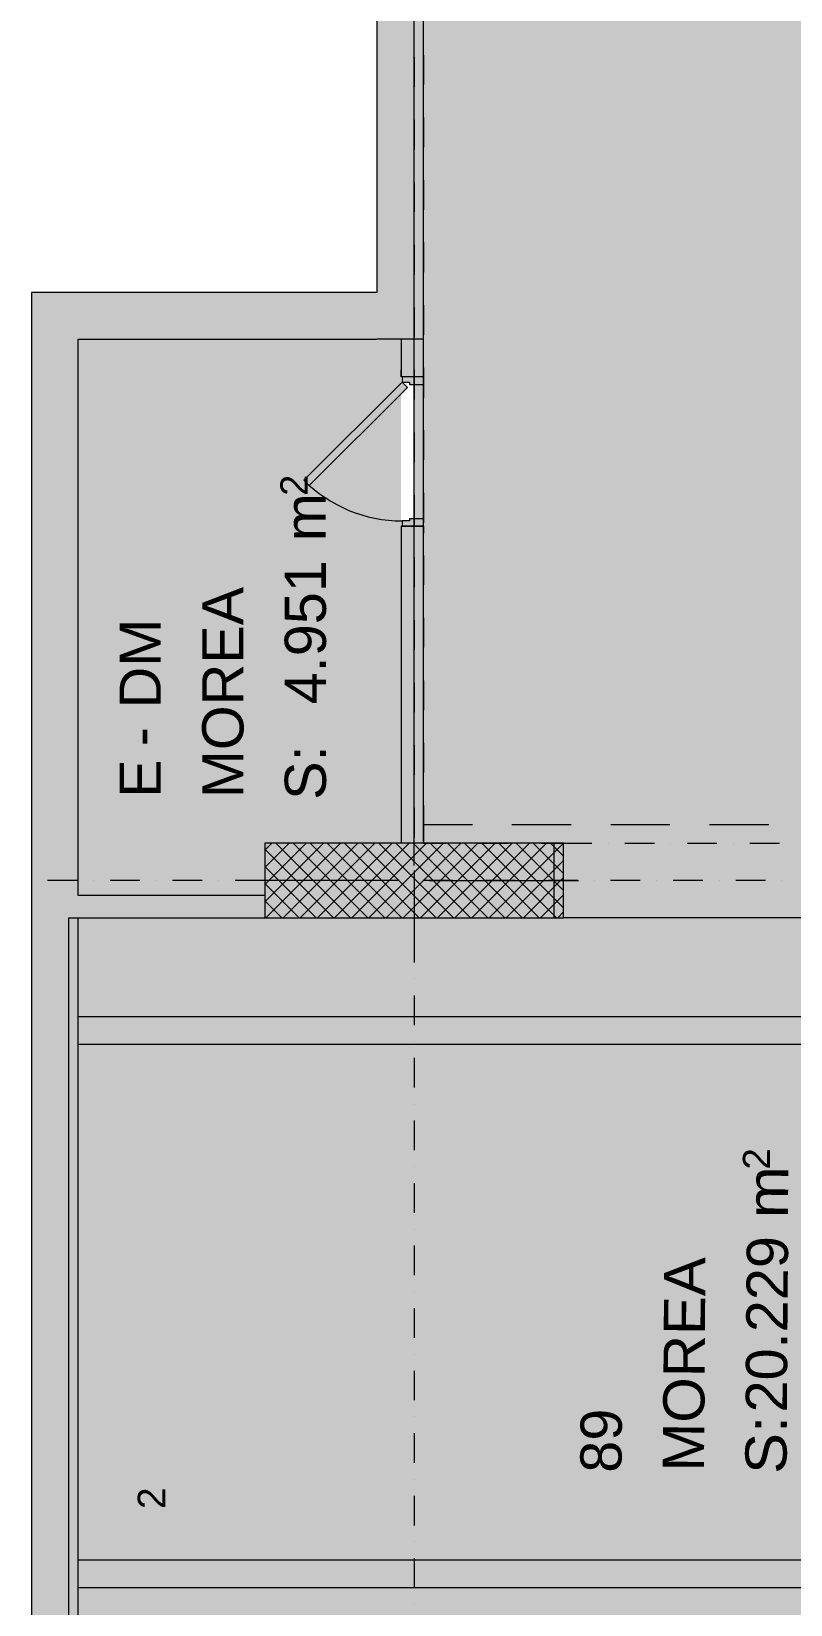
# Model space of a CAD drawing. Header units: centimetres. Extents: x -6805 to 4309, y -7338 to 617.
# Drawn here: x -5862 to -5455, y -1247 to -403 of the extents above; entities that cross this region are included whole.
import ezdxf

# ---------------------------------------------------------------- set-up
doc = ezdxf.new("R2010")
doc.units = ezdxf.units.CM
for name, color, linetype in [('PDF_ - DEPO_MOREA', 7, 'Continuous'), ('PDF_ - Muret e reja', 7, 'Continuous'), ('PDF_- GARAZHE', 7, 'Continuous'), ('PDF_A - Fill Zone', 7, 'Continuous'), ('PDF_A - Muret', 7, 'Continuous'), ('PDF_A - Shtyllat', 7, 'Continuous')]:
    doc.layers.add(name, color=color, linetype=linetype)
for name, color, linetype, true_color in [('PDF_065 Möbel Einrichtung', 7, 'Continuous', 0x7f7f7f), ('PDF_A - Akset', 7, 'Continuous', 0xfd4435), ('PDF_A - Pllaka Themel', 7, 'Continuous', 0x7f7f7f), ('PDF_A -Polyline', 7, 'Continuous', 0x7f7f7f), ('PDF_A1 - Bodrumi -1', 7, 'Continuous', 0x7f7f7f)]:
    doc.layers.add(name, color=color, linetype=linetype, true_color=true_color)
doc.styles.add('PDF Arial', font='')
doc.styles.get('PDF Arial').set_extended_font_data('Arial')

msp = doc.modelspace()

# ---------------------------------------------------------------- hatches: boundary and pattern name
at = {"layer": 'PDF_ - DEPO_MOREA', "true_color": 0x029e21, "transparency": 33554559}
msp.add_hatch(color=104, dxfattribs=at).paths.add_polyline_path([(-5837.18, -866.76), (-5837.18, -568.52), (-5664.04, -568.52), (-5664.04, -838.74), (-5737.1, -838.74), (-5737.1, -866.76)])
at = {"layer": 'PDF_ - Muret e reja', "true_color": 0xffffff, "transparency": 33554559}
for points in [[(-5652.02, -588.7), (-5652.02, -592.71), (-5659.54, -592.71), (-5659.54, -591.51), (-5663.54, -591.51), (-5663.54, -588.7)], [(-5652.02, -664.77), (-5652.02, -668.77), (-5663.54, -668.77), (-5663.54, -665.98), (-5659.54, -665.98), (-5659.54, -664.77)]]:
    msp.add_hatch(color=7, dxfattribs=at).paths.add_polyline_path(points)
at = {"layer": 'PDF_A - Fill Zone', "true_color": 0x93a0c6, "transparency": 33554559}
msp.add_hatch(color=253, dxfattribs=at).paths.add_polyline_path([(-5652.02, -828.73), (-5652.02, -308.22), (-2934.75, -308.22), (-2934.75, -828.73), (-3797.97, -828.73), (-3797.97, -1151.51), (-3993.14, -1151.51), (-3993.14, -1589.37), (-4328.42, -1589.37), (-4328.42, -1061.43), (-4503.56, -1061.43), (-4503.56, -828.73)])
at = {"layer": 'PDF_A - Pllaka Themel', "true_color": 0xd5d5d5, "transparency": 33554559}
h = msp.add_hatch(color=254, dxfattribs=at)
h.paths.add_polyline_path([(-5581.92, -878.77), (-5581.92, -838.74), (-5656.99, -838.74), (-5656.99, -378.27), (-5641.97, -378.27), (-5641.97, 287.29), (-2884.66, 287.29), (-432.6, 287.29), (-419.79, 287.29), (978.3, 287.29), (978.3, -308.22), (1644.1, -308.22), (1644.1, -1142.36), (931.04, -1302.36), (1552.22, -1164.4), (1863.25, -2555.08), (1863.27, -2555.07), (2158.71, -3867.26), (2155.22, -3868.03), (2646.93, -6059.23), (2017.8, -6200.41), (2017.67, -6199.86), (-1597.03, -7011.01), (-1702.67, -6540.31), (-1846.28, -6572.52), (-1976.98, -6060.13), (-1982.53, -5964.43), (-1838.96, -5932.29), (-2055.74, -4966.25), (-2419.29, -4966.25), (-2929.7, -4966.25), (-2929.7, -2144.79), (-2909.68, -2144.79), (-2904.73, -1595.67), (-4731.2, -1619.36), (-4671.15, -1619.36), (-4671.15, -2159.83), (-5099.03, -2159.81), (-5102.54, -2159.76), (-5106.05, -2159.61), (-5109.55, -2159.37), (-5113.04, -2159.02), (-5116.52, -2158.59), (-5119.99, -2158.04), (-5123.44, -2157.41), (-5126.87, -2156.67), (-5130.27, -2155.85), (-5133.66, -2154.92), (-5137.02, -2153.9), (-5140.35, -2152.79), (-5143.64, -2151.59), (-5146.9, -2150.29), (-5150.13, -2148.9), (-5153.31, -2147.42), (-5156.45, -2145.85), (-5159.54, -2144.2), (-5162.59, -2142.46), (-5165.59, -2140.63), (-5168.53, -2138.72), (-5171.42, -2136.74), (-5174.26, -2134.66), (-5177.03, -2132.51), (-5179.74, -2130.29), (-5182.39, -2127.99), (-5184.97, -2125.61), (-5187.49, -2123.17), (-5189.94, -2120.65), (-5192.31, -2118.06), (-5194.61, -2115.42), (-5196.84, -2112.71), (-5198.99, -2109.93), (-5201.06, -2107.1), (-5203.05, -2104.21), (-5204.96, -2101.26), (-5206.78, -2098.27), (-5208.52, -2095.21), (-5210.18, -2092.12), (-5211.74, -2088.99), (-5213.22, -2085.8), (-5214.61, -2082.58), (-5215.9, -2079.32), (-5217.11, -2076.02), (-5218.22, -2072.69), (-5219.24, -2069.33), (-5220.16, -2065.95), (-5220.99, -2062.55), (-5221.72, -2059.11), (-5222.36, -2055.66), (-5222.9, -2052.19), (-5223.34, -2048.71), (-5223.69, -2045.22), (-5223.93, -2041.71), (-5224.08, -2038.21), (-5224.13, -2034.71), (-5224.12, -1589.37), (-5276.67, -1564.36), (-5842.14, -1564.36), (-5842.14, -878.77)])
h.paths.add_polyline_path([(-1884.8, -2746.4), (-1725.78, -2754.1), (-263.28, -2617.91), (-272.05, -2578.85), (-296.78, -2580.25), (-343.47, -2075.77), (-1348.13, -2129.78), (-1534.78, -2147.18), (-1533.4, -2162.02), (-1836.78, -2167.48), (-1836.78, -2147.45), (-1876.81, -2147.45), (-1876.81, -2187.49), (-1531.07, -2187.03), (-1493.33, -2681.24), (-1884.8, -2706.36)])
h.paths.add_polyline_path([(-452.61, -1589.37), (-91.92, -1583.39), (-92.31, -1174.02), (283, -1174.02), (283, -828.73), (-419.79, -828.73), (-427.6, -828.73), (-452.61, -828.73)])
h.paths.add_polyline_path([(413.21, -3713.81), (401.11, -3715.64), (389.02, -3717.55), (376.94, -3719.54), (364.87, -3721.61), (352.83, -3723.77), (340.79, -3726.01), (328.77, -3728.32), (316.77, -3730.71), (304.78, -3733.18)])
at = {"layer": 'PDF_A - Pllaka Themel', "true_color": 0xbfbfbf, "transparency": 33554559}
h = msp.add_hatch(color=9, dxfattribs=at)
h.paths.add_polyline_path([(-5637.01, -378.27), (-5637.01, -315.22), (-447.66, -308.19), (-447.66, -308.22), (963.52, -308.22), (963.52, -763.68), (936, -763.68), (936, -863.76), (963.52, -863.76), (964.76, -1337.14), (925.69, -1345.91), (892.3, -1353.4), (988.45, -1782.56), (1104.37, -2300.85), (1195.01, -2706.12), (1170.59, -2711.59), (1193.36, -2813.05), (1455.74, -3983.06), (1827.47, -5638.02), (1828.36, -5640.74), (1829.15, -5643.5), (1829.85, -5646.27), (1830.45, -5649.07), (1830.96, -5651.88), (1831.36, -5654.72), (1831.66, -5657.56), (1831.87, -5660.41), (1831.97, -5663.28), (1831.97, -5666.14), (1831.89, -5669), (1831.69, -5671.85), (1831.39, -5674.7), (1831, -5677.54), (1830.51, -5680.35), (1829.92, -5683.16), (1829.24, -5685.93), (1828.46, -5688.68), (1827.57, -5691.41), (1826.6, -5694.1), (1825.54, -5696.75), (1824.38, -5699.37), (1823.12, -5701.94), (1821.78, -5704.47), (1820.36, -5706.95), (1818.84, -5709.39), (1817.26, -5711.76), (1815.57, -5714.08), (1813.81, -5716.34), (1811.98, -5718.54), (1810.07, -5720.67), (1808.09, -5722.73), (1806.03, -5724.72), (1803.91, -5726.64), (1801.72, -5728.48), (1799.47, -5730.25), (1797.16, -5731.93), (1794.79, -5733.54), (1792.36, -5735.06), (1789.88, -5736.5), (1787.36, -5737.84), (1784.8, -5739.1), (1782.18, -5740.27), (1779.53, -5741.34), (1776.84, -5742.32), (-1865.84, -6559.76), (-1972.03, -6060.13), (1187.39, -5351.16), (1189.51, -5350.66), (1191.61, -5350.07), (1193.68, -5349.39), (1195.73, -5348.62), (1197.73, -5347.75), (1199.69, -5346.8), (1201.61, -5345.77), (1203.49, -5344.64), (1205.3, -5343.44), (1207.07, -5342.15), (1208.77, -5340.79), (1210.42, -5339.35), (1212, -5337.85), (1213.51, -5336.27), (1214.94, -5334.62), (1216.3, -5332.92), (1217.59, -5331.15), (1218.79, -5329.34), (1219.92, -5327.46), (1220.96, -5325.54), (1221.91, -5323.58), (1222.78, -5321.58), (1223.55, -5319.53), (1224.23, -5317.46), (1224.82, -5315.36), (1225.32, -5313.24), (1225.72, -5311.09), (1226.02, -5308.93), (1226.23, -5306.75), (1226.34, -5304.58), (1226.35, -5302.4), (1226.28, -5300.21), (1226.1, -5298.04), (1225.82, -5295.88), (1225.45, -5293.73), (1224.97, -5291.59), (967.71, -4147.99), (967.16, -4145.82), (966.5, -4143.68), (965.76, -4141.58), (964.92, -4139.51), (963.99, -4137.47), (962.97, -4135.49), (961.86, -4133.55), (960.67, -4131.65), (959.39, -4129.82), (958.04, -4128.05), (956.6, -4126.34), (955.09, -4124.68), (953.5, -4123.11), (951.86, -4121.6), (950.14, -4120.18), (948.36, -4118.82), (946.52, -4117.55), (944.63, -4116.36), (942.68, -4115.26), (940.7, -4114.24), (938.66, -4113.31), (936.59, -4112.48), (934.48, -4111.74), (932.34, -4111.1), (930.17, -4110.55), (927.98, -4110.1), (925.78, -4109.75), (923.56, -4109.49), (921.33, -4109.34), (919.09, -4109.28), (916.86, -4109.32), (914.63, -4109.47), (912.41, -4109.71), (910.2, -4110.05), (908.01, -4110.49), (526.4, -4196.13), (467.81, -4209.28), (455.58, -4213.1), (443.37, -4217.02), (431.2, -4221.04), (419.06, -4225.14), (406.95, -4229.34), (394.87, -4233.64), (382.82, -4238.02), (370.82, -4242.51), (358.84, -4247.08), (346.9, -4251.74), (335, -4256.5), (323.13, -4261.35), (311.3, -4266.29), (299.52, -4271.32), (287.76, -4276.44), (276.06, -4281.65), (264.38, -4286.96), (252.76, -4292.35), (241.17, -4297.83), (229.62, -4303.41), (218.13, -4309.06), (206.67, -4314.81), (195.26, -4320.65), (183.89, -4326.58), (172.57, -4332.6), (161.3, -4338.69), (150.07, -4344.88), (138.9, -4351.16), (127.76, -4357.52), (116.69, -4363.96), (105.66, -4370.49), (94.67, -4377.1), (83.75, -4383.8), (72.87, -4390.59), (62.05, -4397.46), (51.28, -4404.41), (40.57, -4411.44), (29.91, -4418.56), (19.3, -4425.76), (8.75, -4433.04), (-1.74, -4440.41), (-13.44, -4447.77), (-25.18, -4455.07), (-36.98, -4462.26), (-48.83, -4469.39), (-60.73, -4476.42), (-72.67, -4483.38), (-84.67, -4490.25), (-96.72, -4497.03), (-108.81, -4503.72), (-120.96, -4510.33), (-133.14, -4516.85), (-145.38, -4523.29), (-157.66, -4529.64), (-169.99, -4535.9), (-182.35, -4542.07), (-194.77, -4548.16), (-207.22, -4554.16), (-219.72, -4560.06), (-232.26, -4565.88), (-244.84, -4571.62), (-257.46, -4577.25), (-270.12, -4582.81), (-282.82, -4588.26), (-295.56, -4593.64), (-308.33, -4598.91), (-321.15, -4604.1), (-333.99, -4609.2), (-346.88, -4614.21), (-359.81, -4619.12), (-372.76, -4623.95), (-385.74, -4628.67), (-398.77, -4633.31), (-411.82, -4637.86), (-424.92, -4642.31), (-438.03, -4646.67), (-451.18, -4650.93), (-464.37, -4655.11), (-477.57, -4659.18), (-490.81, -4663.17), (-2040.76, -5010.98), (-2050.79, -4966.25), (-2414.34, -4966.25), (-2414.34, -4749.36), (-2414.57, -2387.78), (-2414.58, -2276.48), (-2415.05, -2272.78), (-2415.63, -2269.1), (-2416.31, -2265.43), (-2417.08, -2261.78), (-2417.93, -2258.14), (-2418.89, -2254.54), (-2419.94, -2250.96), (-2421.09, -2247.41), (-2422.32, -2243.88), (-2423.65, -2240.39), (-2425.06, -2236.94), (-2426.57, -2233.53), (-2428.15, -2230.15), (-2429.84, -2226.82), (-2431.6, -2223.53), (-2433.45, -2220.29), (-2435.38, -2217.11), (-2437.39, -2213.97), (-2439.5, -2210.88), (-2441.67, -2207.85), (-2443.93, -2204.87), (-2446.26, -2201.96), (-2448.66, -2199.11), (-2451.13, -2196.32), (-2453.69, -2193.59), (-2456.31, -2190.94), (-2459, -2188.35), (-2461.74, -2185.84), (-2464.57, -2183.38), (-2467.45, -2181.02), (-2470.39, -2178.72), (-2473.38, -2176.5), (-2476.44, -2174.36), (-2479.55, -2172.3), (-2482.72, -2170.32), (-2485.93, -2168.43), (-2489.19, -2166.61), (-2492.5, -2164.89), (-2495.85, -2163.24), (-2499.24, -2161.69), (-2502.68, -2160.23), (-2506.15, -2158.85), (-2509.65, -2157.57), (-2513.18, -2156.38), (-2904.72, -2164.81), (-2899.72, -1589.37), (-2414.31, -1589.37), (-2414.31, -828.73), (-4726.25, -828.73), (-4726.25, -1619.36), (-5219.16, -1619.35), (-5219.16, -2036.14), (-5219.17, -2034.71), (-5219.16, -1589.37), (-5271.71, -1564.36), (-5253.39, -1564.36), (-5253.39, -878.77), (-5576.97, -878.77), (-5576.97, -838.74), (-5652.02, -838.74), (-5652.02, -378.27)])
h.paths.add_polyline_path([(-1883.87, -1589.37), (-1863.84, -1589.37), (-1863.84, -1634.38), (-1863.88, -1634.38), (-1863.88, -2147.18), (-1836.55, -2147.45), (-1871.85, -2147.45), (-1871.85, -2187.49), (-1831.82, -2187.43), (-1831.82, -2147.5), (-1529.51, -2150.6), (-1526.54, -2182.48), (-1488.38, -2681.24), (-1718.52, -2706.37), (-1879.85, -2706.36), (-1879.85, -2746.4), (-1720.83, -2754.1), (-221.28, -2598.22), (-135.83, -2979.09), (-1425.42, -3268.45), (-1880.43, -3268.45), (-1873.52, -4356.82), (-1873.76, -4358.94), (-1873.89, -4361.07), (-1873.93, -4363.2), (-1873.88, -4365.33), (-1873.71, -4367.46), (-1873.46, -4369.58), (-1873.11, -4371.68), (-1872.67, -4373.76), (-1872.13, -4375.84), (-1871.5, -4377.87), (-1870.77, -4379.88), (-1869.95, -4381.85), (-1869.05, -4383.78), (-1868.06, -4385.67), (-1866.97, -4387.5), (-1865.81, -4389.3), (-1864.58, -4391.03), (-1863.26, -4392.71), (-1861.87, -4394.32), (-1860.39, -4395.87), (-1858.86, -4397.35), (-1857.26, -4398.76), (-1855.59, -4400.1), (-1853.87, -4401.36), (-1852.09, -4402.54), (-1850.27, -4403.63), (-1848.39, -4404.64), (-1846.46, -4405.56), (-1844.51, -4406.4), (-1842.5, -4407.15), (-1840.47, -4407.79), (-1838.41, -4408.35), (-1836.33, -4408.82), (-1834.23, -4409.19), (-1832.12, -4409.47), (-1829.99, -4409.65), (-1827.86, -4409.72), (-1825.73, -4409.7), (-1823.6, -4409.59), (-1821.48, -4409.38), (-1819.37, -4409.07), (-657.92, -4148.44), (-657.8, -4148.96), (-640.87, -4142.08), (-623.98, -4135.12), (-607.12, -4128.08), (-590.3, -4120.94), (-573.52, -4113.7), (-556.78, -4106.38), (-540.08, -4098.97), (-523.41, -4091.48), (-506.79, -4083.89), (-490.21, -4076.22), (-473.66, -4068.46), (-457.17, -4060.61), (-440.7, -4052.67), (-424.29, -4044.65), (-407.92, -4036.54), (-391.58, -4028.34), (-375.3, -4020.05), (-359.06, -4011.68), (-342.86, -4003.22), (-326.71, -3994.68), (-310.6, -3986.05), (-294.54, -3977.33), (-278.53, -3968.52), (-262.57, -3959.64), (-246.65, -3950.67), (-230.77, -3941.62), (-214.95, -3932.48), (-199.18, -3923.26), (-183.46, -3913.95), (-171.76, -3907.67), (-160.01, -3901.48), (-148.21, -3895.39), (-136.38, -3889.37), (-124.5, -3883.45), (-112.58, -3877.6), (-100.62, -3871.85), (-88.61, -3866.18), (-76.56, -3860.6), (-64.48, -3855.1), (-52.35, -3849.7), (-40.19, -3844.39), (-27.98, -3839.16), (-15.74, -3834.02), (-3.46, -3828.97), (8.86, -3824), (21.21, -3819.14), (33.59, -3814.35), (46.01, -3809.67), (58.47, -3805.06), (70.95, -3800.56), (83.47, -3796.14), (96.03, -3791.81), (108.6, -3787.57), (121.22, -3783.42), (133.86, -3779.37), (146.53, -3775.41), (159.23, -3771.54), (171.96, -3767.76), (184.72, -3764.08), (197.49, -3760.49), (210.3, -3756.99), (223.14, -3753.59), (235.99, -3750.28), (248.88, -3747.06), (261.78, -3743.94), (274.7, -3740.9), (287.65, -3737.97), (300.62, -3735.12), (313.61, -3732.38), (326.61, -3729.72), (339.65, -3727.16), (352.69, -3724.7), (365.76, -3722.33), (378.83, -3720.06), (391.93, -3717.88), (405.04, -3715.79), (418.17, -3713.81), (787.26, -3630.98), (789.38, -3630.46), (791.47, -3629.84), (793.53, -3629.14), (795.57, -3628.34), (797.56, -3627.45), (799.52, -3626.48), (801.42, -3625.43), (803.29, -3624.3), (805.1, -3623.08), (806.86, -3621.79), (808.55, -3620.42), (810.19, -3618.97), (811.77, -3617.46), (813.27, -3615.88), (814.71, -3614.24), (816.07, -3612.54), (817.36, -3610.77), (818.57, -3608.95), (819.69, -3607.09), (820.73, -3605.17), (821.69, -3603.21), (822.57, -3601.21), (823.36, -3599.18), (824.06, -3597.11), (824.66, -3595.01), (825.17, -3592.89), (825.6, -3590.75), (825.93, -3588.6), (826.16, -3586.43), (826.3, -3584.25), (826.34, -3582.06), (826.3, -3579.89), (826.14, -3577.71), (825.91, -3575.54), (825.57, -3573.38), (825.14, -3571.24), (681.41, -2927.91), (734.37, -2916.03), (711.61, -2814.58), (658.74, -2826.44), (287.95, -1174.02), (287.95, -828.73), (-447.66, -828.73), (-1883.87, -828.73)])

# ---------------------------------------------------------------- linework, layer by layer
at = {"layer": 'PDF_ - Muret e reja', "lineweight": 0}
for points in [[(-5664.04, -568.52), (-5664.04, -588.7)], [(-5652.02, -568.52), (-5664.04, -568.52)], [(-5652.02, -588.7), (-5652.02, -568.52)], [(-5664.04, -588.7), (-5664.04, -585)], [(-5663.54, -588.7), (-5664.04, -588.7)], [(-5652.02, -588.7), (-5663.54, -588.7)], [(-5652.02, -588.7), (-5652.02, -585)], [(-5664.04, -668.77), (-5664.04, -672.48)], [(-5663.54, -668.77), (-5664.04, -668.77)], [(-5664.04, -668.77), (-5664.04, -838.74)], [(-5652.02, -668.77), (-5663.54, -668.77)], [(-5652.02, -668.77), (-5652.02, -672.48)], [(-5652.02, -838.74), (-5652.02, -668.77)], [(-5737.1, -866.76), (-5837.18, -866.76)], [(-5837.18, -878.77), (-5737.1, -878.77)]]:
    msp.add_lwpolyline(points, dxfattribs=at)
at = {"layer": 'PDF_ - Muret e reja', "color": 8, "lineweight": 0, "true_color": 0x7f7f7f}
for points in [[(-5664.04, -588.7), (-5664.04, -585)], [(-5664.04, -588.7), (-5664.04, -585)], [(-5663.54, -588.7), (-5664.04, -588.7)], [(-5663.54, -588.7), (-5664.04, -588.7)], [(-5652.02, -588.7), (-5663.54, -588.7)], [(-5663.54, -588.7), (-5663.54, -591.51)], [(-5652.02, -588.7), (-5663.54, -588.7)], [(-5652.02, -588.7), (-5663.54, -588.7)], [(-5652.02, -588.7), (-5652.02, -585)], [(-5652.02, -588.7), (-5652.02, -585)], [(-5652.02, -592.71), (-5652.02, -588.7)], [(-5716.19, -644.16), (-5663.54, -591.51)], [(-5660.71, -594.34), (-5713.36, -646.99)], [(-5663.54, -591.51), (-5659.54, -591.51)], [(-5663.54, -591.51), (-5660.71, -594.34)], [(-5659.54, -591.51), (-5659.54, -592.71)], [(-5659.54, -592.71), (-5652.02, -592.71)], [(-5713.36, -646.99), (-5716.19, -644.16)], [(-5659.54, -665.98), (-5663.54, -665.98)], [(-5663.54, -665.98), (-5663.54, -668.77)], [(-5652.02, -664.77), (-5659.54, -664.77)], [(-5659.54, -664.77), (-5659.54, -665.98)], [(-5652.02, -668.77), (-5652.02, -664.77)], [(-5663.54, -668.77), (-5664.04, -668.77)], [(-5663.54, -668.77), (-5664.04, -668.77)], [(-5664.04, -668.77), (-5664.04, -672.48)], [(-5664.04, -668.77), (-5664.04, -672.48)], [(-5663.54, -668.77), (-5652.02, -668.77)], [(-5652.02, -668.77), (-5663.54, -668.77)], [(-5652.02, -668.77), (-5663.54, -668.77)], [(-5652.02, -668.77), (-5652.02, -672.48)], [(-5652.02, -668.77), (-5652.02, -672.48)]]:
    msp.add_lwpolyline(points, dxfattribs=at)
msp.add_arc((-5663.52, -591.47), 74.5, 225.00936, 269.98625, dxfattribs=at)
at = {"layer": 'PDF_ - Muret e reja', "transparency": 33554559}
for points in [[(-5664.04, -568.52), (-5652.02, -568.52), (-5664.04, -588.7), (-5652.02, -588.7)], [(-5664.04, -838.74), (-5664.04, -668.77), (-5652.02, -838.74), (-5652.02, -668.77)], [(-5737.1, -866.76), (-5737.1, -878.77), (-5837.18, -866.76), (-5837.18, -878.77)]]:
    msp.add_solid(points, dxfattribs=at)
at = {"layer": 'PDF_ - Muret e reja', "color": 7, "true_color": 0xffffff, "transparency": 33554559}
msp.add_solid([(-5716.19, -644.16), (-5663.54, -591.51), (-5713.36, -646.99), (-5660.71, -594.34)], dxfattribs=at)
at = {"layer": 'PDF_- GARAZHE', "color": 104, "true_color": 0x029e21, "transparency": 33554559}
for points in [[(-5260.69, -878.77), (-5260.69, -1226.31), (-5843.74, -878.77), (-5843.74, -1226.31)], [(-5260.69, -1226.31), (-5260.69, -1563.81), (-5842.1, -1226.31), (-5842.1, -1563.81)]]:
    msp.add_solid(points, dxfattribs=at)
at = {"layer": 'PDF_065 Möbel Einrichtung', "lineweight": 0}
for points in [[(-5837.18, -946.82), (-5837.18, -931.81)], [(-5837.18, -931.81), (-5260.69, -931.81)], [(-5260.69, -946.82), (-5837.18, -946.82)], [(-5837.18, -1238.21), (-5837.18, -1223.2)], [(-5837.18, -1223.2), (-5260.69, -1223.2)], [(-5260.69, -1238.21), (-5837.18, -1238.21)]]:
    msp.add_lwpolyline(points, dxfattribs=at)
at = {"layer": 'PDF_065 Möbel Einrichtung', "color": 7, "true_color": 0xffffff, "transparency": 33554559}
for points in [[(-5837.18, -946.82), (-5837.18, -931.81), (-5260.69, -946.82), (-5260.69, -931.81)], [(-5837.18, -1238.21), (-5837.18, -1223.2), (-5260.69, -1238.21), (-5260.69, -1223.2)]]:
    msp.add_solid(points, dxfattribs=at)
at = {"layer": 'PDF_A - Akset', "lineweight": 0}
for points in [[(-5657.04, -408.47), (-5657.04, -408.47)], [(-5657.04, -417.3), (-5657.04, -433.19)], [(-5657.04, -442.01), (-5657.04, -442.01)], [(-5657.04, -450.84), (-5657.04, -466.73)], [(-5657.04, -475.56), (-5657.04, -475.56)], [(-5657.04, -484.38), (-5657.04, -500.27)], [(-5657.04, -509.1), (-5657.04, -509.1)], [(-5657.04, -517.93), (-5657.04, -533.81)], [(-5657.04, -542.64), (-5657.04, -542.64)], [(-5657.04, -551.47), (-5657.04, -567.36)], [(-5657.04, -576.18), (-5657.04, -576.18)], [(-5657.04, -585), (-5657.04, -600.89)], [(-5657.04, -609.73), (-5657.04, -609.73)], [(-5657.04, -618.55), (-5657.04, -634.44)], [(-5657.04, -643.27), (-5657.04, -643.27)], [(-5657.04, -652.09), (-5657.04, -667.98)], [(-5657.04, -676.8), (-5657.04, -676.8)], [(-5657.04, -685.64), (-5657.04, -701.53)], [(-5657.04, -710.35), (-5657.04, -710.35)], [(-5657.04, -719.18), (-5657.04, -735.07)], [(-5657.04, -743.89), (-5657.04, -743.89)], [(-5657.04, -752.72), (-5657.04, -768.6)], [(-5657.04, -777.44), (-5657.04, -777.44)], [(-5657.04, -786.26), (-5657.04, -802.15)], [(-5657.04, -810.98), (-5657.04, -810.98)], [(-5657.04, -819.8), (-5657.04, -835.69)], [(-5657.04, -844.52), (-5657.04, -844.52)], [(-5837.74, -858.76), (-5853.63, -858.76)], [(-5828.91, -858.76), (-5828.91, -858.76)], [(-5804.2, -858.76), (-5820.09, -858.76)], [(-5795.38, -858.76), (-5795.38, -858.76)], [(-5770.66, -858.76), (-5786.54, -858.76)], [(-5761.83, -858.76), (-5761.83, -858.76)], [(-5737.11, -858.76), (-5753.01, -858.76)], [(-5728.29, -858.76), (-5728.29, -858.76)], [(-5703.58, -858.76), (-5719.46, -858.76)], [(-5694.74, -858.76), (-5694.74, -858.76)], [(-5670.03, -858.76), (-5685.92, -858.76)], [(-5661.21, -858.76), (-5661.21, -858.76)], [(-5657.04, -853.35), (-5657.04, -869.24)], [(-5636.49, -858.76), (-5652.38, -858.76)], [(-5627.66, -858.76), (-5627.66, -858.76)], [(-5602.94, -858.76), (-5618.83, -858.76)], [(-5594.12, -858.76), (-5594.12, -858.76)], [(-5569.41, -858.76), (-5585.3, -858.76)], [(-5560.58, -858.76), (-5560.58, -858.76)], [(-5535.87, -858.76), (-5551.75, -858.76)], [(-5527.03, -858.76), (-5527.03, -858.76)], [(-5502.32, -858.76), (-5518.21, -858.76)], [(-5493.5, -858.76), (-5493.5, -858.76)], [(-5468.78, -858.76), (-5484.66, -858.76)], [(-5459.95, -858.76), (-5459.95, -858.76)], [(-5657.04, -878.06), (-5657.04, -878.06)], [(-5657.04, -886.88), (-5657.04, -902.77)], [(-5657.04, -911.6), (-5657.04, -911.6)], [(-5657.04, -920.43), (-5657.04, -936.32)], [(-5657.04, -945.15), (-5657.04, -945.15)], [(-5657.04, -953.97), (-5657.04, -969.86)], [(-5657.04, -978.68), (-5657.04, -978.68)], [(-5657.04, -987.52), (-5657.04, -1003.4)], [(-5657.04, -1012.23), (-5657.04, -1012.23)], [(-5657.04, -1021.06), (-5657.04, -1036.95)], [(-5657.04, -1045.77), (-5657.04, -1045.77)], [(-5657.04, -1054.59), (-5657.04, -1070.48)], [(-5657.04, -1079.32), (-5657.04, -1079.32)], [(-5657.04, -1088.14), (-5657.04, -1104.03)], [(-5657.04, -1112.86), (-5657.04, -1112.86)], [(-5657.04, -1121.68), (-5657.04, -1137.57)], [(-5657.04, -1146.39), (-5657.04, -1146.39)], [(-5657.04, -1155.23), (-5657.04, -1171.11)], [(-5657.04, -1179.94), (-5657.04, -1179.94)], [(-5657.04, -1188.76), (-5657.04, -1204.65)], [(-5657.04, -1213.48), (-5657.04, -1213.48)], [(-5657.04, -1222.31), (-5657.04, -1238.19)], [(-5657.04, -1247.03), (-5657.04, -1247.03)]]:
    msp.add_lwpolyline(points, dxfattribs=at)
at = {"layer": 'PDF_A - Akset', "color": 21, "lineweight": 0, "true_color": 0xff9955}
for points in [[(-5652.02, -407.25), (-5652.02, -407.25)], [(-5652.02, -416.09), (-5652.02, -431.97)], [(-5652.02, -440.8), (-5652.02, -440.8)], [(-5652.02, -449.62), (-5652.02, -465.51)], [(-5652.02, -474.34), (-5652.02, -474.34)], [(-5652.02, -483.17), (-5652.02, -499.05)], [(-5652.02, -507.89), (-5652.02, -507.89)], [(-5652.02, -516.71), (-5652.02, -532.6)], [(-5652.02, -541.42), (-5652.02, -541.42)], [(-5652.02, -550.25), (-5652.02, -566.14)], [(-5652.02, -574.96), (-5652.02, -574.96)], [(-5652.02, -583.8), (-5652.02, -599.69)], [(-5652.02, -608.51), (-5652.02, -608.51)], [(-5652.02, -617.33), (-5652.02, -633.22)], [(-5652.02, -642.05), (-5652.02, -642.05)], [(-5652.02, -650.88), (-5652.02, -666.76)], [(-5652.02, -675.59), (-5652.02, -675.59)], [(-5652.02, -684.42), (-5652.02, -700.31)], [(-5652.02, -709.13), (-5652.02, -709.13)], [(-5652.02, -717.96), (-5652.02, -733.85)], [(-5652.02, -742.68), (-5652.02, -742.68)], [(-5652.02, -751.5), (-5652.02, -767.39)], [(-5652.02, -776.22), (-5652.02, -776.22)], [(-5652.02, -785.04), (-5652.02, -800.93)], [(-5652.02, -809.76), (-5652.02, -809.76)], [(-5652.02, -818.59), (-5652.02, -838.74)], [(-5652.02, -838.74), (-5640.09, -838.74)], [(-5631.27, -838.74), (-5631.27, -838.74)], [(-5622.45, -838.74), (-5606.55, -838.74)], [(-5597.72, -838.74), (-5597.72, -838.74)], [(-5588.9, -838.74), (-5576.97, -838.74)], [(-5576.97, -838.74), (-5561.83, -838.74)], [(-5553, -838.74), (-5553, -838.74)], [(-5544.18, -838.74), (-5528.29, -838.74)], [(-5519.45, -838.74), (-5519.45, -838.74)], [(-5510.63, -838.74), (-5494.74, -838.74)], [(-5485.92, -838.74), (-5485.92, -838.74)], [(-5477.09, -838.74), (-5461.2, -838.74)]]:
    msp.add_lwpolyline(points, dxfattribs=at)
at = {"layer": 'PDF_A - Muret', "lineweight": 0}
for points in [[(-5677.05, -378.27), (-5677.05, -543.49)], [(-5652.02, -568.52), (-5652.02, -378.27)], [(-5862.2, -543.49), (-5862.2, -568.52)], [(-5677.05, -543.49), (-5862.2, -543.49)], [(-5862.2, -568.52), (-5862.2, -1589.37)], [(-5837.18, -866.76), (-5837.18, -568.52)], [(-5837.18, -568.52), (-5677.05, -568.52)], [(-5652.02, -568.52), (-5677.05, -568.52)], [(-5837.18, -1564.36), (-5837.18, -878.77)]]:
    msp.add_lwpolyline(points, dxfattribs=at)
at = {"layer": 'PDF_A - Muret', "transparency": 33554559}
for points in [[(-5677.05, -543.49), (-5677.05, -378.27), (-5652.02, -543.49), (-5652.02, -378.27)], [(-5837.18, -568.52), (-5862.2, -568.52), (-5862.2, -543.49)], [(-5837.18, -543.49), (-5837.18, -568.52), (-5862.2, -543.49)], [(-5837.18, -568.52), (-5837.18, -543.49), (-5677.05, -568.52), (-5677.05, -543.49)], [(-5677.05, -543.49), (-5652.02, -568.52), (-5677.05, -568.52)], [(-5652.02, -543.49), (-5652.02, -568.52), (-5677.05, -543.49)], [(-5837.18, -1564.36), (-5862.2, -1564.36), (-5837.18, -568.52), (-5862.2, -568.52)]]:
    msp.add_solid(points, dxfattribs=at)
at = {"layer": 'PDF_A - Pllaka Themel', "lineweight": 0}
for points in [[(-5656.99, -838.74), (-5656.99, -378.27)], [(-5652.02, -838.74), (-5652.02, -378.27)], [(-5581.92, -838.74), (-5656.99, -838.74)], [(-5576.97, -838.74), (-5652.02, -838.74)], [(-5581.92, -878.77), (-5581.92, -838.74)], [(-5576.97, -878.77), (-5576.97, -838.74)], [(-5842.14, -1564.36), (-5842.14, -878.77)], [(-5842.14, -878.77), (-5581.92, -878.77)], [(-5253.39, -878.77), (-5576.97, -878.77)]]:
    msp.add_lwpolyline(points, dxfattribs=at)
at = {"layer": 'PDF_A - Shtyllat', "lineweight": 0}
for points in [[(-5657.04, -850.75), (-5657.04, -830.74)], [(-5737.1, -870.16), (-5705.69, -838.74)], [(-5737.1, -860.96), (-5714.88, -838.74)], [(-5737.1, -851.76), (-5724.09, -838.74)], [(-5737.1, -842.56), (-5733.29, -838.74)], [(-5737.1, -838.74), (-5737.1, -878.77)], [(-5576.97, -838.74), (-5737.1, -838.74)], [(-5700.38, -878.77), (-5737.1, -842.05)], [(-5736.52, -878.77), (-5696.48, -838.74)], [(-5691.18, -878.77), (-5731.22, -838.74)], [(-5727.32, -878.77), (-5687.29, -838.74)], [(-5681.98, -878.77), (-5722.01, -838.74)], [(-5718.11, -878.77), (-5678.09, -838.74)], [(-5672.78, -878.77), (-5712.81, -838.74)], [(-5708.92, -878.77), (-5668.88, -838.74)], [(-5663.58, -878.77), (-5703.61, -838.74)], [(-5699.72, -878.77), (-5659.69, -838.74)], [(-5654.38, -878.77), (-5694.41, -838.74)], [(-5690.52, -878.77), (-5650.48, -838.74)], [(-5645.18, -878.77), (-5685.22, -838.74)], [(-5681.32, -878.77), (-5641.28, -838.74)], [(-5635.97, -878.77), (-5676.01, -838.74)], [(-5672.11, -878.77), (-5632.09, -838.74)], [(-5626.78, -878.77), (-5666.81, -838.74)], [(-5662.92, -878.77), (-5622.88, -838.74)], [(-5617.58, -878.77), (-5657.62, -838.74)], [(-5653.72, -878.77), (-5613.69, -838.74)], [(-5608.38, -878.77), (-5648.41, -838.74)], [(-5644.52, -878.77), (-5604.48, -838.74)], [(-5599.18, -878.77), (-5639.21, -838.74)], [(-5635.32, -878.77), (-5595.28, -838.74)], [(-5589.98, -878.77), (-5630.01, -838.74)], [(-5626.12, -878.77), (-5586.09, -838.74)], [(-5580.78, -878.77), (-5620.81, -838.74)], [(-5616.92, -878.77), (-5576.97, -838.82)], [(-5576.97, -873.39), (-5611.62, -838.74)], [(-5576.97, -864.19), (-5602.41, -838.74)], [(-5576.97, -854.99), (-5593.21, -838.74)], [(-5576.97, -845.79), (-5584.01, -838.74)], [(-5576.97, -878.77), (-5576.97, -838.74)], [(-5709.58, -878.77), (-5737.1, -851.26)], [(-5607.72, -878.77), (-5576.97, -848.02)], [(-5665.04, -858.76), (-5745.11, -858.76)], [(-5718.78, -878.77), (-5737.1, -860.46)], [(-5657.04, -858.76), (-5657.04, -858.76)], [(-5649.03, -858.76), (-5568.96, -858.76)], [(-5598.51, -878.77), (-5576.97, -857.23)], [(-5657.04, -866.76), (-5657.04, -886.79)], [(-5589.32, -878.77), (-5576.97, -866.42)], [(-5727.98, -878.77), (-5737.1, -869.65)], [(-5580.12, -878.77), (-5576.97, -875.63)], [(-5737.1, -878.77), (-5576.97, -878.77)]]:
    msp.add_lwpolyline(points, dxfattribs=at)
at = {"layer": 'PDF_A - Shtyllat', "color": 8, "true_color": 0x7f7f7f, "transparency": 33554559}
msp.add_solid([(-5737.1, -838.74), (-5576.97, -838.74), (-5737.1, -878.77), (-5576.97, -878.77)], dxfattribs=at)
at = {"layer": 'PDF_A -Polyline', "lineweight": 0}
for points in [[(-5652.02, -828.73), (-5625.84, -828.73)], [(-5604.66, -828.73), (-5572.88, -828.73)], [(-5551.7, -828.73), (-5519.92, -828.73)], [(-5498.74, -828.73), (-5466.95, -828.73)]]:
    msp.add_lwpolyline(points, dxfattribs=at)
at = {"layer": 'PDF_A1 - Bodrumi -1', "lineweight": 0}
for points in [[(-5677.05, 312.31), (-5677.05, -543.49)], [(-5677.05, -543.49), (-5862.2, -543.49)], [(-5862.2, -543.49), (-5862.2, -1589.37)]]:
    msp.add_lwpolyline(points, dxfattribs=at)

# ---------------------------------------------------------------- texts
at = {"layer": 'PDF_ - DEPO_MOREA', "attachment_point": 7, "rotation": 90, "style": 'PDF Arial'}
for s, insert, char_height in [('\\W1.001521;2', (-5714.19, -652.51), 14.5905), ('\\W1.000270;m', (-5704.41, -676.82), 22.1067), ('\\W1.001281;4.951', (-5704.03, -764.32), 22.1067), ('\\W1.000757;MOREA', (-5748.26, -814.63), 22.1067), ('\\W1.000970;DM', (-5792.87, -766.49), 22.1067), ('\\W1.000575;-', (-5792.87, -786.78), 22.1067), ('\\W1.002323;S:', (-5704.03, -815.56), 22.1067), ('\\W0.999876;E', (-5792.87, -814.47), 22.1067)]:
    msp.add_mtext(s, dxfattribs=dict(at, insert=insert, char_height=char_height))
at = {"layer": 'PDF_- GARAZHE', "attachment_point": 7, "rotation": 89.6, "style": 'PDF Arial'}
for s, insert, char_height in [('\\W1.016485;2', (-5466.31, -1013.88), 14.5905), ('\\W1.085362;m', (-5456.67, -1040), 22.1067), ('\\W1.001843;20.229', (-5456.95, -1144.19), 22.1067), ('\\W1.015764;MOREA', (-5501.38, -1175.8), 22.1067), ('\\W0.998695;89', (-5545.61, -1176.46), 22.1067), ('\\W1.068055;S:', (-5457.15, -1177.13), 22.1067)]:
    msp.add_mtext(s, dxfattribs=dict(at, insert=insert, char_height=char_height))
at = {"layer": 'PDF_065 Möbel Einrichtung', "insert": (-5790.5, -1195.91), "char_height": 14.7378, "attachment_point": 7, "rotation": 90, "style": 'PDF Arial'}
msp.add_mtext('\\W1.016485;2', dxfattribs=at)

doc.saveas('drawing.dxf')
